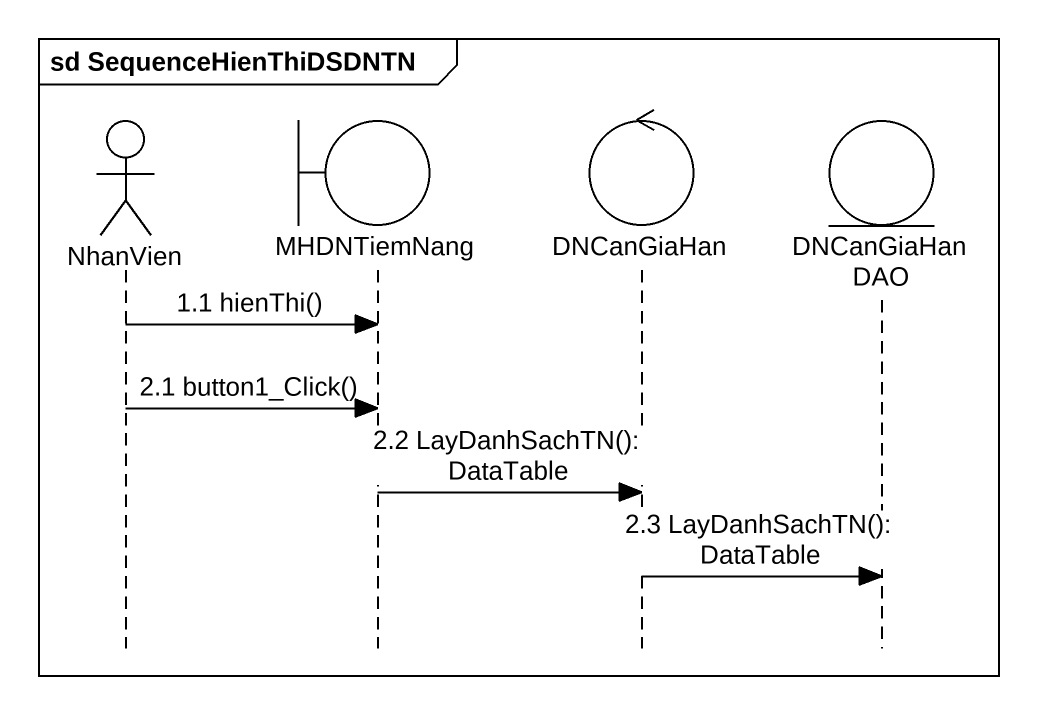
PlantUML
@startuml
mainframe sd SequenceHienThiDSDNTN
hide footbox
actor NhanVien
boundary MHDNTiemNang
control DNCanGiaHan
entity DNCanGiaHanDAO

NhanVien -> MHDNTiemNang : 1.1 hienThi()
NhanVien -> MHDNTiemNang : 2.1 button1_Click()
MHDNTiemNang -> DNCanGiaHan : 2.2 LayDanhSachTN(): DataTable
DNCanGiaHan -> DNCanGiaHanDAO : 2.3 LayDanhSachTN(): DataTable
@enduml
